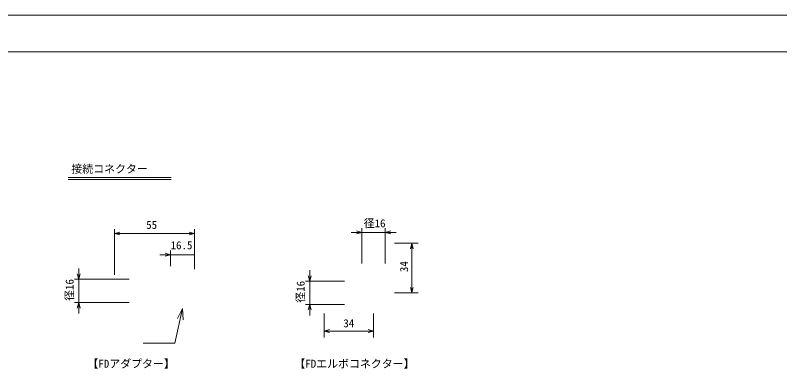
# Model space of a CAD drawing. Units: millimetres, scale not verified, with parts at other scales. Extents: x -81966 to 3947, y -2774 to 2774.
# Drawn here: x -2106 to -7, y -1578 to -608 of the extents above; entities that cross this region are included whole.
import ezdxf
from ezdxf.enums import TextEntityAlignment as Align

# ---------------------------------------------------------------- set-up
doc = ezdxf.new("R2010")
doc.units = ezdxf.units.MM
doc.header["$LTSCALE"] = 2
for name, color, linetype, lineweight in [('0-1_WAKU', 7, 'Continuous', 18), ('0-6_0', 7, 'Continuous', 20), ('0-7_sunpo', 7, 'Continuous', 18), ('0-9_moji', 7, 'Continuous', 18)]:
    doc.layers.add(name, color=color, linetype=linetype, lineweight=lineweight)
doc.styles.add('ＭＳ ゴシック', font='')
doc.styles.get('ＭＳ ゴシック').set_extended_font_data('MS Gothic')

msp = doc.modelspace()

# ---------------------------------------------------------------- linework, layer by layer
at = {"layer": '0-1_WAKU'}
for p, q in [((-3947.25, -608), (3947.25, -608)), ((-3947.25, -708), (3947.25, -708))]:
    msp.add_line(p, q, dxfattribs=at)
at = {"layer": '0-6_0'}
for p, q in [((-1833.181, -1206.658), (-1818.181, -1206.658)), ((-1613.181, -1206.658), (-1628.181, -1206.658)), ((-1153.716, -1203.812), (-1168.716, -1203.812)), ((-1089.716, -1203.812), (-1074.716, -1203.812)), ((-1679.181, -1264.951), (-1694.181, -1264.951)), ((-1931.512, -1332.46), (-1931.512, -1317.46)), ((-1297.136, -1337.466), (-1297.136, -1322.466)), ((-1931.512, -1396.46), (-1931.512, -1411.46)), ((-1297.136, -1401.466), (-1297.136, -1416.466))]:
    msp.add_line(p, q, dxfattribs=at)
for points in [[(-1818.181, -1210.677), (-1833.181, -1206.658), (-1818.181, -1202.639)], [(-1628.181, -1202.639), (-1613.181, -1206.658), (-1628.181, -1210.677)], [(-1168.716, -1199.792), (-1153.716, -1203.812), (-1168.716, -1207.831)], [(-1074.716, -1207.831), (-1089.716, -1203.812), (-1074.716, -1199.792)], [(-1694.181, -1268.971), (-1679.181, -1264.951), (-1694.181, -1260.932)], [(-1927.493, -1317.46), (-1931.512, -1332.46), (-1935.531, -1317.46)], [(-1293.117, -1322.466), (-1297.136, -1337.466), (-1301.156, -1322.466)], [(-1935.531, -1411.46), (-1931.512, -1396.46), (-1927.493, -1411.46)], [(-1301.156, -1416.466), (-1297.136, -1401.466), (-1293.117, -1416.466)]]:
    msp.add_lwpolyline(points, dxfattribs=at)
at = {"layer": '0-7_sunpo'}
for p, q in [((-1833.181, -1320.46), (-1833.181, -1194.658)), ((-1613.181, -1304.46), (-1613.181, -1194.658)), ((-1153.716, -1289.466), (-1153.716, -1191.812)), ((-1089.716, -1289.466), (-1089.716, -1191.812)), ((-1628.181, -1206.658), (-1833.181, -1206.658)), ((-1168.716, -1203.812), (-1183.716, -1203.812)), ((-1089.716, -1203.812), (-1153.716, -1203.812)), ((-1074.716, -1203.812), (-1059.716, -1203.812)), ((-1064.644, -1233.466), (-999.367, -1233.466)), ((-1016.884, -1369.466), (-1016.884, -1233.466)), ((-1016.884, -1233.466), (-1016.884, -1248.466)), ((-1679.181, -1296.46), (-1679.181, -1252.951)), ((-1613.181, -1304.46), (-1613.181, -1252.951)), ((-1694.181, -1264.951), (-1709.181, -1264.951)), ((-1679.181, -1264.951), (-1613.181, -1264.951)), ((-1931.512, -1317.46), (-1931.512, -1302.46)), ((-1297.136, -1322.466), (-1297.136, -1307.466)), ((-1793.181, -1332.46), (-1943.512, -1332.46)), ((-1931.512, -1332.46), (-1931.512, -1396.46)), ((-1201.716, -1337.466), (-1309.136, -1337.466)), ((-1297.136, -1337.466), (-1297.136, -1401.466)), ((-1016.884, -1369.466), (-1016.884, -1354.466)), ((-1064.644, -1369.466), (-999.367, -1369.466)), ((-1793.181, -1396.46), (-1943.512, -1396.46)), ((-1201.716, -1401.466), (-1309.136, -1401.466)), ((-1931.512, -1411.46), (-1931.512, -1426.46)), ((-1297.136, -1416.466), (-1297.136, -1431.466)), ((-1257.716, -1426.538), (-1257.716, -1491.815)), ((-1121.716, -1426.538), (-1121.716, -1491.815)), ((-1121.716, -1474.298), (-1257.716, -1474.298)), ((-1257.716, -1474.298), (-1242.716, -1474.298)), ((-1121.716, -1474.298), (-1136.716, -1474.298))]:
    msp.add_line(p, q, dxfattribs=at)
for points in [[(-1012.864, -1248.466), (-1016.884, -1233.466), (-1020.903, -1248.466)], [(-1020.903, -1354.466), (-1016.884, -1369.466), (-1012.864, -1354.466)], [(-1754.343, -1507.825), (-1667.49, -1507.825), (-1646.181, -1412.46)], [(-1660.568, -1439.985), (-1646.181, -1412.46), (-1644.878, -1443.491)], [(-1242.716, -1478.318), (-1257.716, -1474.298), (-1242.716, -1470.279)], [(-1136.716, -1470.279), (-1121.716, -1474.298), (-1136.716, -1478.318)]]:
    msp.add_lwpolyline(points, dxfattribs=at)
at = {"layer": '0-9_moji', "color": 4}
for p, q in [((-1960.205, -1052.856), (-1677.569, -1052.856)), ((-1960.205, -1058.82), (-1677.569, -1058.82))]:
    msp.add_line(p, q, dxfattribs=at)

# ---------------------------------------------------------------- texts
at = {"layer": '0-7_sunpo', "style": 'ＭＳ ゴシック'}
for s, p in [('55', (-1746.206, -1200.658)), ('径16', (-1148.945, -1196.334)), ('16.5', (-1679.181, -1256.6)), ('34', (-1204.781, -1470.578))]:
    msp.add_text(s, height=21.99, dxfattribs=at).set_placement(p, align=Align.BOTTOM_LEFT)
for s, p in [('34', (-1020.604, -1312.7)), ('径16', (-1938.989, -1391.689)), ('径16', (-1304.614, -1396.695))]:
    msp.add_text(s, height=21.99, rotation=90, dxfattribs=at).set_placement(p, align=Align.BOTTOM_LEFT)
at = {"layer": '0-9_moji', "style": 'ＭＳ ゴシック'}
for s, p in [('接続コネクター', (-1951.69, -1047.144)), ('【FDアダプター】', (-1907.497, -1581.734)), ('【FDエルボコネクター】', (-1339.25, -1581.734))]:
    msp.add_text(s, height=21.99, dxfattribs=at).set_placement(p, align=Align.BOTTOM_LEFT)

doc.saveas('drawing.dxf')
